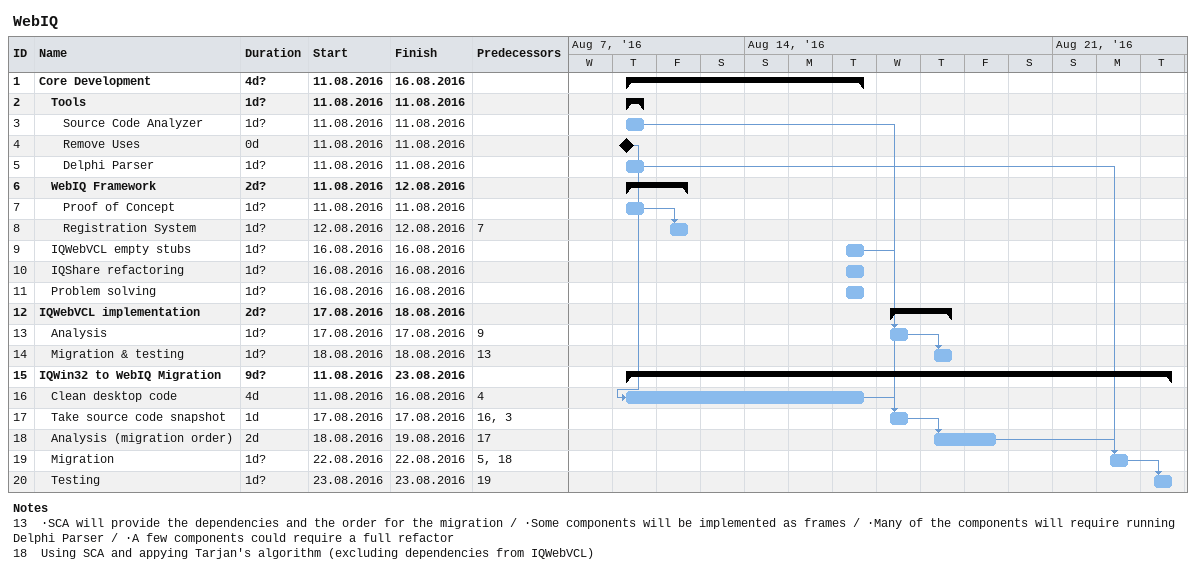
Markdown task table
WebIQ

| ID | Level | Task | Duration | Start | Finish | Predecessors |
|---|---|---|---|---|---|---|
| 1 | 1 | **Core Development** | 4d? | 2016-08-11 | 2016-08-16 |  |
| 2 | 2 | **Tools** | 1d? | 2016-08-11 | 2016-08-11 |  |
| 3 | 3 | Source Code Analyzer | 1d? | 2016-08-11 | 2016-08-11 |  |
| 4 | 3 | Remove Uses | 0d | 2016-08-11 | 2016-08-11 |  |
| 5 | 3 | Delphi Parser | 1d? | 2016-08-11 | 2016-08-11 |  |
| 6 | 2 | **WebIQ Framework** | 2d? | 2016-08-11 | 2016-08-12 |  |
| 7 | 3 | Proof of Concept | 1d? | 2016-08-11 | 2016-08-11 |  |
| 8 | 3 | Registration System | 1d? | 2016-08-12 | 2016-08-12 | 7 |
| 9 | 2 | IQWebVCL empty stubs | 1d? | 2016-08-16 | 2016-08-16 |  |
| 10 | 2 | IQShare refactoring | 1d? | 2016-08-16 | 2016-08-16 |  |
| 11 | 2 | Problem solving | 1d? | 2016-08-16 | 2016-08-16 |  |
| 12 | 1 | **IQWebVCL implementation** | 2d? | 2016-08-17 | 2016-08-18 |  |
| 13 | 2 | Analysis | 1d? | 2016-08-17 | 2016-08-17 | 9 |
| 14 | 2 | Migration & testing | 1d? | 2016-08-18 | 2016-08-18 | 13 |
| 15 | 1 | **IQWin32 to WebIQ Migration** | 9d? | 2016-08-11 | 2016-08-23 |  |
| 16 | 2 | Clean desktop code | 4d | 2016-08-11 | 2016-08-16 | 4 |
| 17 | 2 | Take source code snapshot | 1d | 2016-08-17 | 2016-08-17 | 16, 3 |
| 18 | 2 | Analysis (migration order) | 2d | 2016-08-18 | 2016-08-19 | 17 |
| 19 | 2 | Migration | 1d? | 2016-08-22 | 2016-08-22 | 5, 18 |
| 20 | 2 | Testing | 1d? | 2016-08-23 | 2016-08-23 | 19 |

Notes
- 13: ·SCA will provide the dependencies and the order for the migration / ·Some components will be implemented as frames / ·Many of the components will require running Delphi Parser / ·A few components could require a full refactor
- 18: Using SCA and appying Tarjan's algorithm (excluding dependencies from IQWebVCL)
